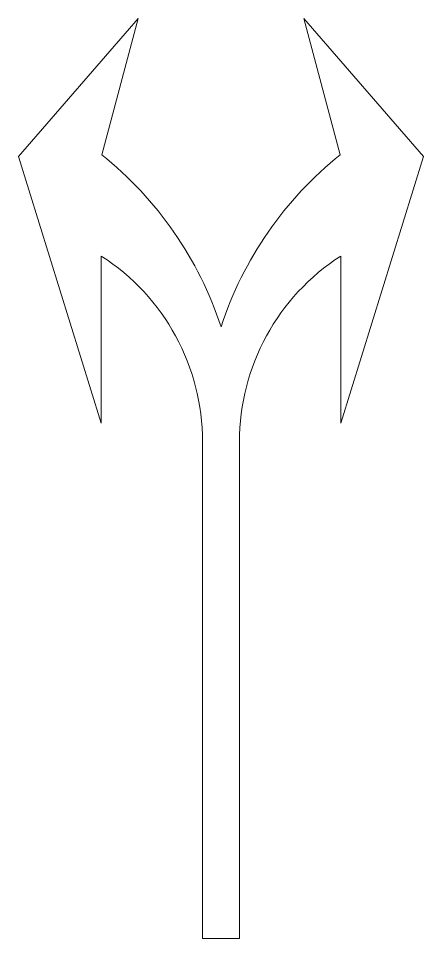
# Model space of a CAD drawing. Header units: metres. Extents: x 2878.29 to 2880.49, y 1510.39 to 1515.39.
import ezdxf

# ---------------------------------------------------------------- set-up
doc = ezdxf.new("R2010")
doc.units = ezdxf.units.M
doc.layers.add('圖案黑色', color=7, linetype='Continuous', lineweight=0)

msp = doc.modelspace()

# ---------------------------------------------------------------- linework, layer by layer
at = {"layer": '圖案黑色', "lineweight": 13, "flags": 128}
msp.add_lwpolyline([(2879.495, 1513.0864), (2879.495, 1510.3864), (2879.295, 1510.3864), (2879.295, 1513.0862, 0.254951), (2878.745, 1514.0951), (2878.745, 1513.1864), (2878.295, 1514.6364), (2878.945, 1515.3864), (2878.7474, 1514.6457, -0.145136), (2879.395, 1513.7109, -0.145136), (2880.0425, 1514.6457), (2879.845, 1515.3864), (2880.495, 1514.6364), (2880.045, 1513.1864), (2880.045, 1514.0951, 0.25491)], format="xyb", close=True, dxfattribs=at)

doc.saveas('drawing.dxf')
